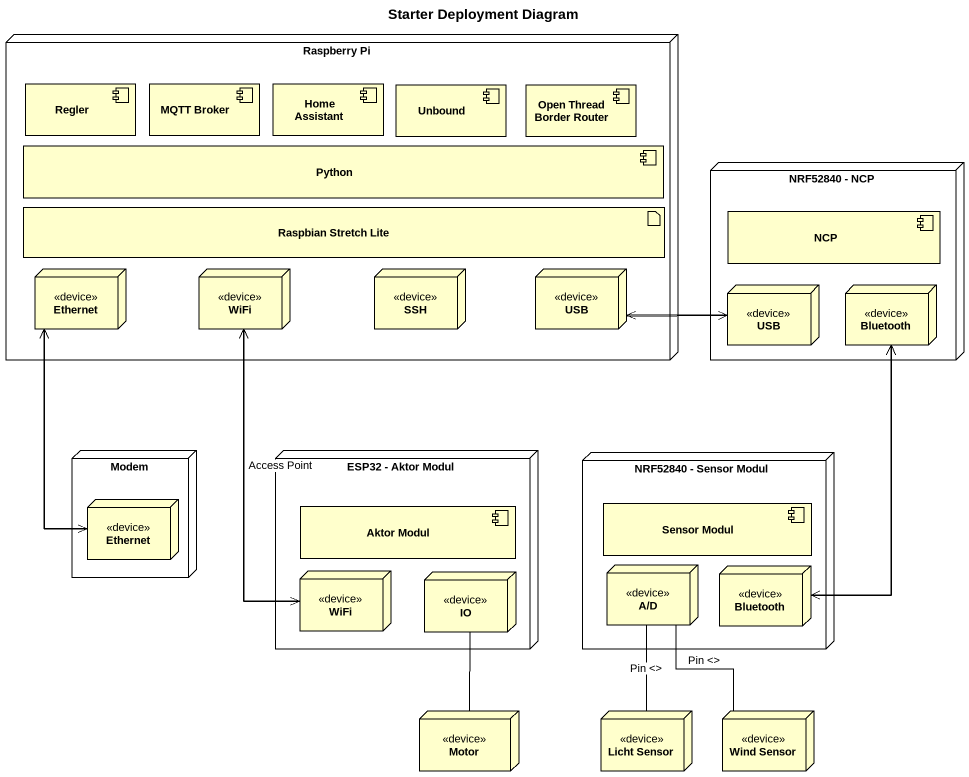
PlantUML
@startuml
title Starter Deployment Diagram
node "Raspberry Pi" as Raspberry_Pi {
  component Regler
  component "MQTT Broker" as MQTT_Broker
  component "Home Assistant" as Home_Assistant
  component Unbound
  component "Open Thread Border Router" as Open_Thread_Border_Router
  component Python
  artifact "Raspbian Stretch Lite" as Raspbian_Stretch_Lite
  node Ethernet <<device>>
  node WiFi <<device>>
  node SSH <<device>>
  node USB <<device>>
}
node "NRF52840 - NCP" as NRF52840_NCP {
  component NCP
  node "USB" as USB_2 <<device>>
  node Bluetooth <<device>>
}
node Modem {
  node "Ethernet" as Ethernet_2 <<device>>
}
node "ESP32 - Aktor Modul" as ESP32_Aktor_Modul {
  component "Aktor Modul" as Aktor_Modul
  node "WiFi" as WiFi_2 <<device>>
  node IO <<device>>
}
node "NRF52840 - Sensor Modul" as NRF52840_Sensor_Modul {
  component "Sensor Modul" as Sensor_Modul
  node "A/D" as A_D <<device>>
  node "Bluetooth" as Bluetooth_2 <<device>>
}
node Motor <<device>>
node "Licht Sensor" as Licht_Sensor <<device>>
node "Wind Sensor" as Wind_Sensor <<device>>
Ethernet --> Ethernet_2
WiFi --> WiFi_2
USB -right-> USB_2
USB_2 -left-> USB
Bluetooth --> Bluetooth_2
Ethernet_2 -up-> Ethernet
WiFi_2 -up-> WiFi : Access Point
IO -- Motor
A_D -- Licht_Sensor : Pin <>
A_D -- Wind_Sensor : Pin <>
Bluetooth_2 -up-> Bluetooth
@enduml
